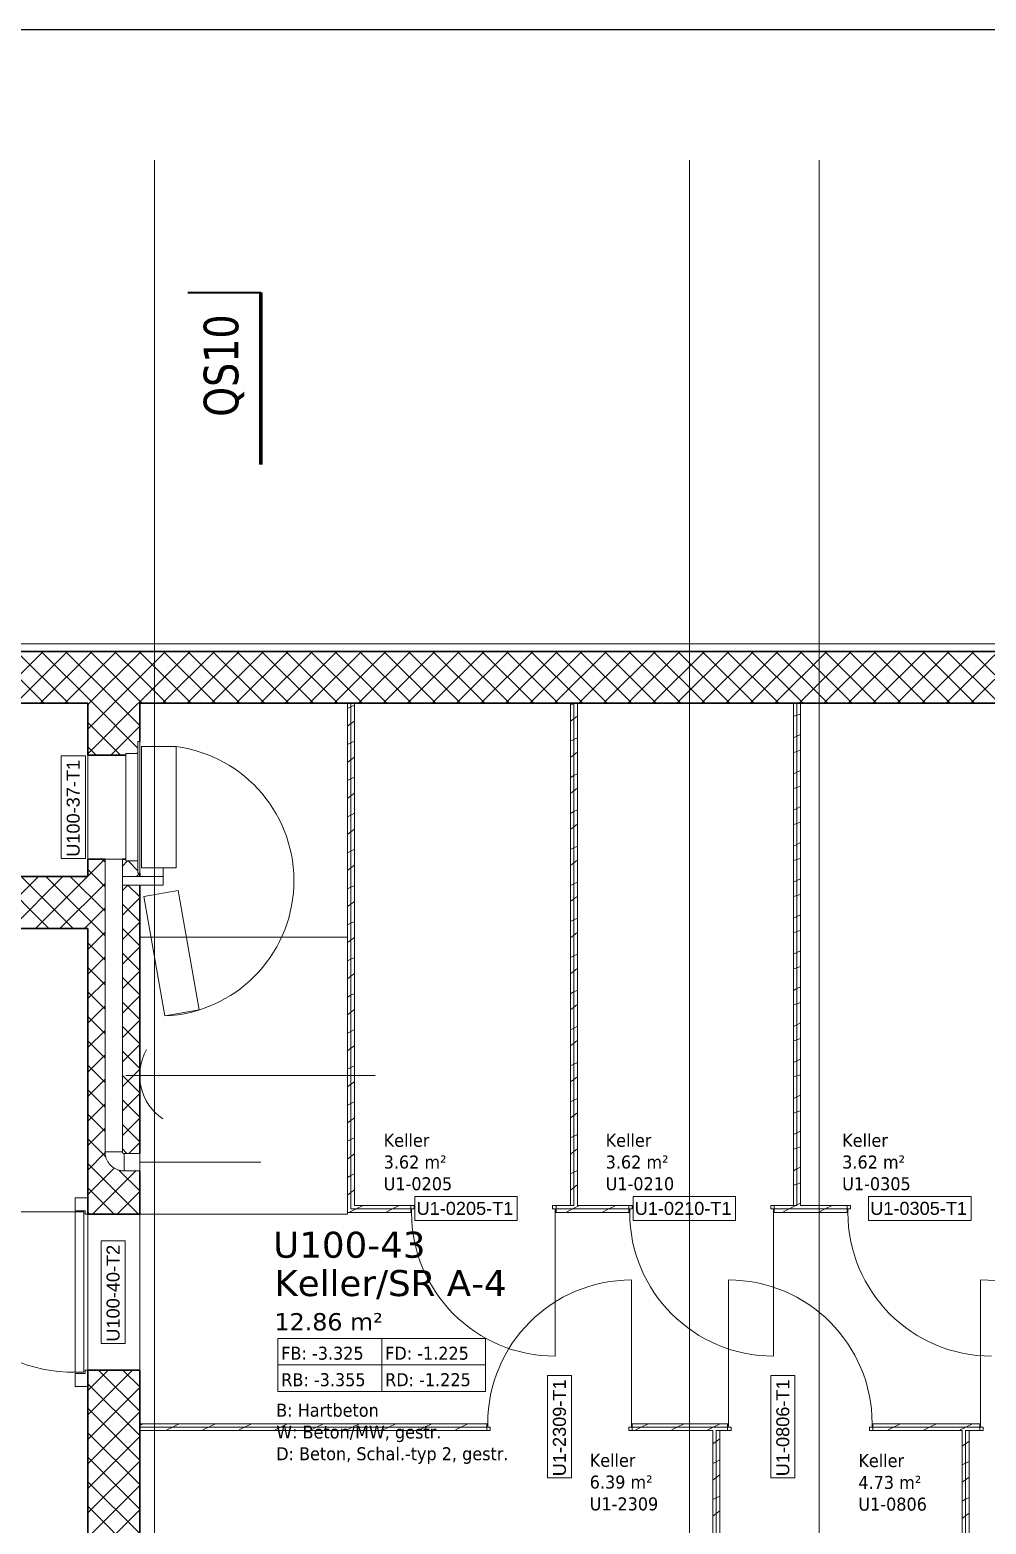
# Model space of a CAD drawing. Extents: x -1907 to 937, y -179 to 966.
# Drawn here: x -590.4 to -480, y 793 to 965.5 of the extents above; entities that cross this region are included whole.
import ezdxf
from ezdxf.lldxf.tags import DXFTag

# ---------------------------------------------------------------- set-up
doc = ezdxf.new("R2010")
doc.units = 0
doc.layers.get('0').update_dxf_attribs({"lineweight": 13})
for name, color, linetype, lineweight in [('A-AREA-____-IDEN', 7, 'Continuous', 5), ('A-DETL-____-THIN', 7, 'Continuous', 9), ('A-DETL-GENF-HDLN', 7, '_Verdeckte Linien_', 9), ('A-DOOR-____-HDLN', 7, '_Verdeckte Linien_', 9), ('A-DOOR-____-IDEN', 7, 'Continuous', 5), ('A-DOOR-____-OTLN', 7, 'Continuous', 9), ('A-DOOR-FRAM-MCUT', 7, 'Continuous', 9), ('A-DOOR-FRAM-OTLN', 7, 'Continuous', 9), ('A-DOOR-OPNG-OTLN', 7, 'Continuous', 9), ('A-WALL-____-MCUT', 7, 'Continuous', 35), ('A-WALL-____-PATT', 7, 'Continuous', 35), ('A-WALL-FNSH-MCUT', 7, 'Continuous', 35), ('I-WALL-____-OTLN', 7, 'Continuous', 9), ('M-HVAC-DUCT-OTLN', 7, 'Continuous', 9), ('Q-SPCQ-____-HDLN', 7, '_Verdeckte Linien_', 9), ('S-GRID-____-OTLN', 7, 'Continuous', 5)]:
    doc.layers.add(name, color=color, linetype=linetype, lineweight=lineweight)
doc.layers.add('A-DETL-____-OTLN', color=5, linetype='Continuous', lineweight=9, true_color=0x0000ff)
doc.layers.add('G-____-____-SYMB', color=7, linetype='Strichpunkt - Weit', lineweight=5, true_color=0x008080)
doc.styles.get("Standard").update_dxf_attribs({"font": 'arial.ttf'})
tags = doc.linetypes.add('_Rasterlinie_', pattern=[0.375, 0.2, -0.05, 0.075, -0.05]).pattern_tags.tags
tags[10:11] = [DXFTag(74, 4), DXFTag(75, 0), DXFTag(340, '0'), DXFTag(46, 1.0), DXFTag(50, 0.0), DXFTag(44, 0.0), DXFTag(45, 0.0)]
tags[8:9] = [DXFTag(74, 4), DXFTag(75, 0), DXFTag(340, '0'), DXFTag(46, 1.0), DXFTag(50, 0.0), DXFTag(44, 0.0), DXFTag(45, 0.0)]
tags[6:7] = [DXFTag(74, 4), DXFTag(75, 0), DXFTag(340, '0'), DXFTag(46, 1.0), DXFTag(50, 0.0), DXFTag(44, 0.0), DXFTag(45, 0.0)]
tags[4:5] = [DXFTag(74, 4), DXFTag(75, 0), DXFTag(340, '0'), DXFTag(46, 1.0), DXFTag(50, 0.0), DXFTag(44, 0.0), DXFTag(45, 0.0)]
tags = doc.linetypes.add('_Schnittlinie_', pattern=[0.3, 0.15, -0.05, 0.05, -0.05]).pattern_tags.tags
tags[10:11] = [DXFTag(74, 4), DXFTag(75, 0), DXFTag(340, '0'), DXFTag(46, 1.0), DXFTag(50, 0.0), DXFTag(44, 0.0), DXFTag(45, 0.0)]
tags[8:9] = [DXFTag(74, 4), DXFTag(75, 0), DXFTag(340, '0'), DXFTag(46, 1.0), DXFTag(50, 0.0), DXFTag(44, 0.0), DXFTag(45, 0.0)]
tags[6:7] = [DXFTag(74, 4), DXFTag(75, 0), DXFTag(340, '0'), DXFTag(46, 1.0), DXFTag(50, 0.0), DXFTag(44, 0.0), DXFTag(45, 0.0)]
tags[4:5] = [DXFTag(74, 4), DXFTag(75, 0), DXFTag(340, '0'), DXFTag(46, 1.0), DXFTag(50, 0.0), DXFTag(44, 0.0), DXFTag(45, 0.0)]
tags = doc.linetypes.add('_Strichliert - Fein_', pattern=[0.15, 0.1, -0.05]).pattern_tags.tags
tags[6:7] = [DXFTag(74, 4), DXFTag(75, 0), DXFTag(340, '0'), DXFTag(46, 1.0), DXFTag(50, 0.0), DXFTag(44, 0.0), DXFTag(45, 0.0)]
tags[4:5] = [DXFTag(74, 4), DXFTag(75, 0), DXFTag(340, '0'), DXFTag(46, 1.0), DXFTag(50, 0.0), DXFTag(44, 0.0), DXFTag(45, 0.0)]
tags = doc.linetypes.add('_Strichpunkt - Fein_', pattern=[0.2, 0.1, -0.05, 0, -0.05]).pattern_tags.tags
tags[10:11] = [DXFTag(74, 4), DXFTag(75, 0), DXFTag(340, '0'), DXFTag(46, 1.0), DXFTag(50, 0.0), DXFTag(44, 0.0), DXFTag(45, 0.0)]
tags[8:9] = [DXFTag(74, 4), DXFTag(75, 0), DXFTag(340, '0'), DXFTag(46, 1.0), DXFTag(50, 0.0), DXFTag(44, 0.0), DXFTag(45, 0.0)]
tags[6:7] = [DXFTag(74, 4), DXFTag(75, 0), DXFTag(340, '0'), DXFTag(46, 1.0), DXFTag(50, 0.0), DXFTag(44, 0.0), DXFTag(45, 0.0)]
tags[4:5] = [DXFTag(74, 4), DXFTag(75, 0), DXFTag(340, '0'), DXFTag(46, 1.0), DXFTag(50, 0.0), DXFTag(44, 0.0), DXFTag(45, 0.0)]
tags = doc.linetypes.add('_Verdeckte Linien_', pattern=[0.15, 0.1, -0.05]).pattern_tags.tags
tags[6:7] = [DXFTag(74, 4), DXFTag(75, 0), DXFTag(340, '0'), DXFTag(46, 1.0), DXFTag(50, 0.0), DXFTag(44, 0.0), DXFTag(45, 0.0)]
tags[4:5] = [DXFTag(74, 4), DXFTag(75, 0), DXFTag(340, '0'), DXFTag(46, 1.0), DXFTag(50, 0.0), DXFTag(44, 0.0), DXFTag(45, 0.0)]
tags = doc.linetypes.add('Strich Punkt fein', pattern=[0.2, 0.1, -0.05, 0, -0.05]).pattern_tags.tags
tags[10:11] = [DXFTag(74, 4), DXFTag(75, 0), DXFTag(340, '0'), DXFTag(46, 1.0), DXFTag(50, 0.0), DXFTag(44, 0.0), DXFTag(45, 0.0)]
tags[8:9] = [DXFTag(74, 4), DXFTag(75, 0), DXFTag(340, '0'), DXFTag(46, 1.0), DXFTag(50, 0.0), DXFTag(44, 0.0), DXFTag(45, 0.0)]
tags[6:7] = [DXFTag(74, 4), DXFTag(75, 0), DXFTag(340, '0'), DXFTag(46, 1.0), DXFTag(50, 0.0), DXFTag(44, 0.0), DXFTag(45, 0.0)]
tags[4:5] = [DXFTag(74, 4), DXFTag(75, 0), DXFTag(340, '0'), DXFTag(46, 1.0), DXFTag(50, 0.0), DXFTag(44, 0.0), DXFTag(45, 0.0)]
tags = doc.linetypes.add('Strichpunkt - Weit', pattern=[0.5, 0.2, -0.15, 0, -0.15]).pattern_tags.tags
tags[10:11] = [DXFTag(74, 4), DXFTag(75, 0), DXFTag(340, '0'), DXFTag(46, 1.0), DXFTag(50, 0.0), DXFTag(44, 0.0), DXFTag(45, 0.0)]
tags[8:9] = [DXFTag(74, 4), DXFTag(75, 0), DXFTag(340, '0'), DXFTag(46, 1.0), DXFTag(50, 0.0), DXFTag(44, 0.0), DXFTag(45, 0.0)]
tags[6:7] = [DXFTag(74, 4), DXFTag(75, 0), DXFTag(340, '0'), DXFTag(46, 1.0), DXFTag(50, 0.0), DXFTag(44, 0.0), DXFTag(45, 0.0)]
tags[4:5] = [DXFTag(74, 4), DXFTag(75, 0), DXFTag(340, '0'), DXFTag(46, 1.0), DXFTag(50, 0.0), DXFTag(44, 0.0), DXFTag(45, 0.0)]

# ---------------------------------------------------------------- blocks, each defined once
blk = doc.blocks.new('Referenz-A0UJ2810XE', base_point=(-1920.13, -159.41))
at = {"layer": 'A-AREA-____-IDEN', "color": 0, "linetype": 'Continuous', "ltscale": 0.13}
for p, q in [((-561.8, 814.4), (-537.8, 814.4)), ((-561.8, 808.28), (-561.8, 814.4)), ((-549.8, 814.4), (-549.8, 808.28)), ((-537.8, 814.4), (-537.8, 808.28)), ((-561.8, 811.34), (-537.8, 811.34)), ((-537.8, 808.28), (-561.8, 808.28))]:
    blk.add_line(p, q, dxfattribs=at)
at = {"layer": 'A-DETL-____-OTLN', "color": 0, "linetype": '_Strichliert - Fein_', "ltscale": 0.13}
blk.add_line((269.76, 894.63), (-1656.15, 894.63), dxfattribs=at)
at = {"layer": 'A-DETL-____-THIN', "color": 0, "linetype": 'Continuous', "ltscale": 0.13}
for p, q in [((-573.56, 882.75), (-577.56, 882.75)), ((-577.56, 882.75), (-577.56, 868.75)), ((-573.56, 868.75), (-573.56, 882.75)), ((-577.56, 868.75), (-573.56, 868.75))]:
    blk.add_line(p, q, dxfattribs=at)
at = {"layer": 'A-DETL-GENF-HDLN', "color": 0, "linetype": '_Verdeckte Linien_', "ltscale": 0.13}
for p, q in [((-573.33, 866.12), (-577.27, 865.43)), ((-577.27, 865.43), (-574.84, 851.64)), ((-570.9, 852.33), (-573.33, 866.12)), ((-577.76, 847.75), (-577.76, 860.75)), ((-577.76, 860.75), (-553.76, 860.75)), ((-553.76, 860.75), (-553.76, 828.75)), ((-574.84, 851.64), (-570.9, 852.33)), ((-579.36, 844.75), (-550.56, 844.75)), ((-577.76, 828.75), (-577.76, 839.75)), ((-577.76, 834.75), (-563.76, 834.75)), ((-553.76, 828.75), (-577.76, 828.75))]:
    blk.add_line(p, q, dxfattribs=at)
blk.add_ellipse((-571.76, 844.75), major_axis=(-5.2, 3), ratio=1, start_param=0, end_param=1.50871, dxfattribs=at)
at = {"layer": 'A-DOOR-____-HDLN', "color": 0, "linetype": '_Verdeckte Linien_', "ltscale": 0.13}
blk.add_ellipse((-575.57, 867.25), major_axis=(0.72, -15.61), ratio=1, start_param=0, end_param=2.96706, dxfattribs=at)
at = {"layer": 'A-DOOR-____-IDEN', "color": 0, "linetype": 'Continuous', "ltscale": 0.13}
for p, q in [((-586.81, 869.83), (-586.81, 881.67)), ((-586.81, 881.67), (-584.03, 881.67)), ((-584.03, 881.67), (-584.03, 869.83)), ((-584.03, 869.83), (-586.81, 869.83)), ((-545.98, 830.79), (-534.14, 830.79)), ((-545.98, 828.01), (-545.98, 830.79)), ((-534.14, 830.79), (-534.14, 828.01)), ((-520.78, 830.79), (-508.94, 830.79)), ((-520.78, 828.01), (-520.78, 830.79)), ((-508.94, 830.79), (-508.94, 828.01)), ((-493.58, 830.79), (-481.74, 830.79)), ((-493.58, 828.01), (-493.58, 830.79)), ((-481.74, 830.79), (-481.74, 828.01)), ((-534.14, 828.01), (-545.98, 828.01)), ((-508.94, 828.01), (-520.78, 828.01)), ((-481.74, 828.01), (-493.58, 828.01)), ((-582.2, 813.83), (-582.2, 825.67)), ((-582.2, 825.67), (-579.42, 825.67)), ((-579.42, 825.67), (-579.42, 813.83)), ((-579.42, 813.83), (-582.2, 813.83)), ((-530.65, 798.28), (-530.65, 810.12)), ((-530.65, 810.12), (-527.87, 810.12)), ((-527.87, 810.12), (-527.87, 798.28)), ((-504.85, 798.28), (-504.85, 810.12)), ((-504.85, 810.12), (-502.07, 810.12)), ((-502.07, 810.12), (-502.07, 798.28)), ((-527.87, 798.28), (-530.65, 798.28)), ((-502.07, 798.28), (-504.85, 798.28))]:
    blk.add_line(p, q, dxfattribs=at)
at = {"layer": 'A-DOOR-____-OTLN', "color": 0, "linetype": 'Continuous', "ltscale": 0.13}
for p, q in [((-576.06, 868.75), (-576.06, 867.75)), ((-575.06, 867.75), (-575.06, 868.75)), ((-575.06, 867.75), (-579.76, 867.75)), ((-579.76, 866.75), (-575.06, 866.75)), ((-575.06, 866.75), (-575.06, 867.75)), ((-585.2, 829.01), (-584.2, 829.01)), ((-585.2, 810.49), (-585.2, 829.01)), ((-584.2, 829.01), (-584.2, 810.49)), ((-584.2, 810.49), (-585.2, 810.49))]:
    blk.add_line(p, q, dxfattribs=at)
at = {"layer": 'A-DOOR-____-OTLN', "color": 0, "linetype": 'Strich Punkt fein', "ltscale": 0.13}
for p, q in [((-583.76, 828.75), (-583.76, 810.75)), ((-577.76, 810.75), (-577.76, 828.75))]:
    blk.add_line(p, q, dxfattribs=at)
at = {"layer": 'A-DOOR-FRAM-MCUT', "color": 0, "linetype": 'Continuous', "ltscale": 0.13}
for p, q in [((-585.2, 830.65), (-583.76, 830.65)), ((-585.2, 829.15), (-585.2, 830.65)), ((-583.76, 830.65), (-583.76, 828.75)), ((-584.06, 829.15), (-585.2, 829.15)), ((-584.06, 828.75), (-584.06, 829.15)), ((-583.76, 828.75), (-584.06, 828.75)), ((-546.46, 829.75), (-546.06, 829.75)), ((-546.46, 828.95), (-546.46, 829.75)), ((-546.36, 828.95), (-546.46, 828.95)), ((-546.36, 829.35), (-546.36, 828.95)), ((-546.06, 829.35), (-546.36, 829.35)), ((-546.06, 829.75), (-546.06, 829.35)), ((-530.06, 829.75), (-529.66, 829.75)), ((-530.06, 829.35), (-530.06, 829.75)), ((-529.76, 829.35), (-530.06, 829.35)), ((-529.76, 828.95), (-529.76, 829.35)), ((-529.66, 828.95), (-529.76, 828.95)), ((-529.66, 829.75), (-529.66, 828.95)), ((-521.26, 829.75), (-520.86, 829.75)), ((-521.26, 828.95), (-521.26, 829.75)), ((-521.16, 828.95), (-521.26, 828.95)), ((-521.16, 829.35), (-521.16, 828.95)), ((-520.86, 829.35), (-521.16, 829.35)), ((-520.86, 829.75), (-520.86, 829.35)), ((-504.86, 829.75), (-504.46, 829.75)), ((-504.86, 829.35), (-504.86, 829.75)), ((-504.56, 829.35), (-504.86, 829.35)), ((-504.56, 828.95), (-504.56, 829.35)), ((-504.46, 828.95), (-504.56, 828.95)), ((-504.46, 829.75), (-504.46, 828.95)), ((-496.06, 829.75), (-495.66, 829.75)), ((-496.06, 828.95), (-496.06, 829.75)), ((-495.96, 828.95), (-496.06, 828.95)), ((-495.96, 829.35), (-495.96, 828.95)), ((-495.66, 829.35), (-495.96, 829.35)), ((-495.66, 829.75), (-495.66, 829.35)), ((-585.2, 810.35), (-584.06, 810.35)), ((-585.2, 808.85), (-585.2, 810.35)), ((-584.06, 810.75), (-583.76, 810.75)), ((-584.06, 810.35), (-584.06, 810.75)), ((-583.76, 810.75), (-583.76, 808.85)), ((-583.76, 808.85), (-585.2, 808.85)), ((-537.56, 804.55), (-537.66, 804.55)), ((-537.66, 804.55), (-537.66, 803.75)), ((-537.56, 804.15), (-537.56, 804.55)), ((-520.86, 804.55), (-520.96, 804.55)), ((-520.96, 804.55), (-520.96, 804.15)), ((-520.86, 803.75), (-520.86, 804.55)), ((-509.86, 803.75), (-509.86, 804.55)), ((-509.86, 804.55), (-509.76, 804.55)), ((-509.76, 804.55), (-509.76, 804.15)), ((-493.16, 804.15), (-493.16, 804.55)), ((-493.16, 804.55), (-493.06, 804.55)), ((-493.06, 804.55), (-493.06, 803.75)), ((-480.73, 803.75), (-480.73, 804.55)), ((-480.73, 804.55), (-480.63, 804.55)), ((-480.63, 804.55), (-480.63, 804.15)), ((-537.66, 803.75), (-537.26, 803.75)), ((-537.26, 804.15), (-537.56, 804.15)), ((-537.26, 803.75), (-537.26, 804.15)), ((-520.96, 804.15), (-521.26, 804.15)), ((-521.26, 804.15), (-521.26, 803.75)), ((-521.26, 803.75), (-520.86, 803.75)), ((-509.46, 803.75), (-509.86, 803.75)), ((-509.76, 804.15), (-509.46, 804.15)), ((-509.46, 804.15), (-509.46, 803.75)), ((-493.46, 804.15), (-493.16, 804.15)), ((-493.46, 803.75), (-493.46, 804.15)), ((-493.06, 803.75), (-493.46, 803.75)), ((-480.33, 803.75), (-480.73, 803.75)), ((-480.63, 804.15), (-480.33, 804.15)), ((-480.33, 804.15), (-480.33, 803.75))]:
    blk.add_line(p, q, dxfattribs=at)
at = {"layer": 'A-DOOR-FRAM-OTLN', "color": 0, "linetype": 'Continuous', "ltscale": 0.13}
for p, q in [((-579.36, 881.95), (-577.96, 881.95)), ((-579.36, 881.95), (-579.36, 869.55)), ((-577.96, 883.35), (-577.76, 883.35)), ((-577.96, 883.35), (-577.96, 868.15)), ((-577.76, 868.15), (-577.76, 883.35)), ((-577.96, 869.55), (-579.36, 869.55)), ((-577.76, 868.15), (-577.96, 868.15))]:
    blk.add_line(p, q, dxfattribs=at)
at = {"layer": 'A-DOOR-OPNG-OTLN', "color": 0, "linetype": 'Continuous', "ltscale": 0.13}
for p, q in [((-603.72, 829.01), (-585.2, 829.01)), ((-529.76, 828.95), (-529.76, 812.35)), ((-504.56, 828.95), (-504.56, 812.35)), ((-520.96, 804.55), (-520.96, 821.15)), ((-509.76, 804.55), (-509.76, 821.15)), ((-480.63, 804.55), (-480.63, 821.15))]:
    blk.add_line(p, q, dxfattribs=at)
for centre, major_axis in [((-585.2, 829.01), (-18.52, 0)), ((-529.76, 828.95), (-16.6, 0)), ((-504.56, 828.95), (-16.6, 0)), ((-479.36, 828.95), (-16.6, 0)), ((-520.96, 804.55), (0, 16.6)), ((-509.76, 804.55), (16.6, 0)), ((-480.63, 804.55), (16.6, 0))]:
    blk.add_ellipse(centre, major_axis=major_axis, ratio=1, start_param=0, end_param=1.570796, dxfattribs=at)
at = {"layer": 'A-WALL-____-MCUT', "color": 0, "linetype": 'Continuous', "ltscale": 0.35}
for p, q in [((256.94, 893.75), (-1656.95, 893.75)), ((-1654.3, 887.75), (-583.76, 887.75)), ((-583.76, 887.75), (-583.76, 881.75)), ((-577.76, 887.75), (-450.72, 887.75)), ((-577.76, 883.35), (-577.76, 887.75)), ((-583.76, 881.75), (-579.36, 881.75)), ((-583.76, 869.75), (-583.76, 867.75)), ((-581.76, 869.75), (-583.76, 869.75)), ((-579.36, 869.75), (-579.76, 869.75)), ((-577.76, 867.75), (-577.76, 868.15)), ((-583.76, 867.75), (-646.86, 867.75)), ((-577.76, 835.75), (-577.76, 866.75)), ((-583.76, 861.75), (-646.86, 861.75)), ((-583.76, 861.75), (-583.76, 828.75)), ((-577.76, 828.75), (-577.76, 833.75)), ((-583.76, 828.75), (-577.76, 828.75)), ((-583.76, 810.75), (-583.76, 699.15)), ((-577.76, 810.75), (-583.76, 810.75)), ((-577.76, 765.15), (-577.76, 810.75))]:
    blk.add_line(p, q, dxfattribs=at)
at = {"layer": 'A-WALL-____-MCUT', "color": 0, "linetype": 'Continuous', "lineweight": 9, "ltscale": 0.13}
for p, q in [((-553.36, 829.35), (-553.36, 887.75)), ((-527.6, 829.75), (-527.6, 887.75)), ((-501.84, 829.75), (-501.84, 887.75)), ((-553.36, 829.35), (-546.46, 829.35)), ((-529.66, 829.35), (-521.26, 829.35)), ((-528, 829.75), (-527.6, 829.75)), ((-504.46, 829.35), (-496.06, 829.35)), ((-502.24, 829.75), (-501.84, 829.75)), ((-577.76, 804.15), (-537.66, 804.15)), ((-520.86, 804.15), (-509.86, 804.15)), ((-511.16, 765.15), (-511.16, 803.75)), ((-510.76, 803.75), (-511.16, 803.75)), ((-493.06, 804.15), (-480.73, 804.15)), ((-482.36, 736.15), (-482.36, 803.75)), ((-481.96, 803.75), (-482.36, 803.75))]:
    blk.add_line(p, q, dxfattribs=at)
at = {"layer": 'A-WALL-____-PATT', "color": 0, "linetype": 'Continuous', "lineweight": 9, "ltscale": 0.13}
for p, q in [((-594.91, 887.75), (-588.91, 893.75)), ((-588.8, 887.75), (-594.8, 893.75)), ((-592.08, 887.75), (-586.08, 893.75)), ((-585.98, 887.75), (-591.98, 893.75)), ((-589.25, 887.75), (-583.25, 893.75)), ((-583.15, 887.75), (-589.15, 893.75)), ((-586.42, 887.75), (-580.42, 893.75)), ((-580.32, 887.75), (-586.32, 893.75)), ((-583.59, 887.75), (-577.86, 893.48)), ((-577.86, 888.12), (-583.49, 893.75)), ((-577.86, 890.95), (-580.66, 893.75)), ((-577.86, 893.48), (-577.59, 893.75)), ((-577.86, 890.65), (-574.76, 893.75)), ((-577.86, 887.82), (-571.94, 893.75)), ((-571.83, 887.75), (-577.83, 893.75)), ((-575.11, 887.75), (-569.11, 893.75)), ((-569.01, 887.75), (-575.01, 893.75)), ((-572.28, 887.75), (-566.28, 893.75)), ((-566.18, 887.75), (-572.18, 893.75)), ((-569.45, 887.75), (-563.45, 893.75)), ((-563.35, 887.75), (-569.35, 893.75)), ((-566.62, 887.75), (-560.62, 893.75)), ((-560.52, 887.75), (-566.52, 893.75)), ((-563.79, 887.75), (-557.79, 893.75)), ((-557.69, 887.75), (-563.69, 893.75)), ((-560.97, 887.75), (-554.97, 893.75)), ((-554.86, 887.75), (-560.86, 893.75)), ((-558.14, 887.75), (-552.14, 893.75)), ((-552.03, 887.75), (-558.03, 893.75)), ((-555.31, 887.75), (-549.31, 893.75)), ((-549.21, 887.75), (-555.21, 893.75)), ((-552.48, 887.75), (-546.48, 893.75)), ((-546.38, 887.75), (-552.38, 893.75)), ((-549.65, 887.75), (-543.65, 893.75)), ((-543.55, 887.75), (-549.55, 893.75)), ((-546.82, 887.75), (-540.82, 893.75)), ((-540.72, 887.75), (-546.72, 893.75)), ((-543.99, 887.75), (-537.99, 893.75)), ((-537.89, 887.75), (-543.89, 893.75)), ((-541.17, 887.75), (-535.17, 893.75)), ((-535.06, 887.75), (-541.06, 893.75)), ((-538.34, 887.75), (-532.34, 893.75)), ((-532.24, 887.75), (-538.24, 893.75)), ((-535.51, 887.75), (-529.51, 893.75)), ((-529.41, 887.75), (-535.41, 893.75)), ((-532.68, 887.75), (-526.68, 893.75)), ((-526.58, 887.75), (-532.58, 893.75)), ((-529.85, 887.75), (-523.85, 893.75)), ((-523.75, 887.75), (-529.75, 893.75)), ((-527.02, 887.75), (-521.02, 893.75)), ((-520.92, 887.75), (-526.92, 893.75)), ((-524.2, 887.75), (-518.2, 893.75)), ((-518.09, 887.75), (-524.09, 893.75)), ((-521.37, 887.75), (-515.37, 893.75)), ((-515.27, 887.75), (-521.27, 893.75)), ((-518.54, 887.75), (-512.54, 893.75)), ((-512.44, 887.75), (-518.44, 893.75)), ((-515.71, 887.75), (-509.71, 893.75)), ((-509.61, 887.75), (-515.61, 893.75)), ((-512.88, 887.75), (-506.88, 893.75)), ((-506.78, 887.75), (-512.78, 893.75)), ((-510.05, 887.75), (-504.05, 893.75)), ((-503.95, 887.75), (-509.95, 893.75)), ((-507.23, 887.75), (-501.23, 893.75)), ((-501.12, 887.75), (-507.12, 893.75)), ((-504.4, 887.75), (-498.4, 893.75)), ((-498.29, 887.75), (-504.29, 893.75)), ((-501.57, 887.75), (-495.57, 893.75)), ((-495.47, 887.75), (-501.47, 893.75)), ((-498.74, 887.75), (-492.74, 893.75)), ((-492.64, 887.75), (-498.64, 893.75)), ((-495.91, 887.75), (-489.91, 893.75)), ((-489.81, 887.75), (-495.81, 893.75)), ((-493.08, 887.75), (-487.08, 893.75)), ((-486.98, 887.75), (-492.98, 893.75)), ((-490.25, 887.75), (-484.25, 893.75)), ((-484.15, 887.75), (-490.15, 893.75)), ((-487.43, 887.75), (-481.43, 893.75)), ((-481.32, 887.75), (-487.32, 893.75)), ((-484.6, 887.75), (-478.6, 893.75)), ((-478.5, 887.75), (-484.5, 893.75)), ((-481.77, 887.75), (-475.77, 893.75)), ((-475.67, 887.75), (-481.67, 893.75)), ((-580.76, 887.75), (-577.86, 890.65)), ((-574.66, 887.75), (-577.86, 890.95)), ((-583.76, 887.58), (-583.59, 887.75)), ((-583.76, 884.75), (-580.76, 887.75)), ((-583.76, 881.92), (-577.94, 887.75)), ((-577.96, 882.56), (-583.15, 887.75)), ((-577.76, 885.19), (-580.32, 887.75)), ((-577.94, 887.75), (-577.86, 887.82)), ((-577.49, 887.75), (-577.86, 888.12)), ((-553.36, 887.35), (-553.76, 887.15)), ((-552.96, 887.55), (-553.36, 887.35)), ((-527.6, 887.73), (-528, 887.53)), ((-527.56, 887.75), (-527.6, 887.73)), ((-579.98, 881.75), (-583.76, 885.54)), ((-553.36, 885.4), (-553.76, 885.1)), ((-552.96, 885.7), (-553.36, 885.4)), ((-527.6, 885.97), (-528, 885.67)), ((-527.25, 886.23), (-527.6, 885.97)), ((-501.84, 886.37), (-502.2, 886.25)), ((-501.44, 886.5), (-501.84, 886.37)), ((-581.11, 881.75), (-577.76, 885.1)), ((-527.2, 883.77), (-527.6, 883.57)), ((-501.84, 883.95), (-502.24, 883.75)), ((-501.44, 884.15), (-501.84, 883.95)), ((-582.8, 881.75), (-583.76, 882.71)), ((-578.08, 881.95), (-577.96, 882.07)), ((-553.36, 883.18), (-553.76, 882.98)), ((-552.96, 883.38), (-553.36, 883.18)), ((-527.6, 883.57), (-528, 883.37)), ((-527.25, 882.07), (-527.6, 881.81)), ((-501.84, 882.2), (-502.2, 882.08)), ((-501.44, 882.33), (-501.84, 882.2)), ((-553.36, 881.23), (-553.76, 880.93)), ((-552.96, 881.53), (-553.36, 881.23)), ((-527.6, 881.81), (-528, 881.51)), ((-553.36, 879.02), (-553.76, 878.82)), ((-552.96, 879.22), (-553.36, 879.02)), ((-527.6, 879.4), (-528, 879.2)), ((-527.2, 879.6), (-527.6, 879.4)), ((-501.84, 879.79), (-502.24, 879.59)), ((-501.44, 879.99), (-501.84, 879.79)), ((-553.36, 877.07), (-553.76, 876.77)), ((-552.96, 877.37), (-553.36, 877.07)), ((-527.6, 877.64), (-528, 877.34)), ((-527.25, 877.91), (-527.6, 877.64)), ((-501.84, 878.04), (-502.2, 877.92)), ((-501.44, 878.17), (-501.84, 878.04)), ((-552.96, 875.05), (-553.36, 874.85)), ((-527.6, 875.24), (-528, 875.04)), ((-527.2, 875.44), (-527.6, 875.24)), ((-501.84, 875.62), (-502.24, 875.42)), ((-501.44, 875.82), (-501.84, 875.62)), ((-553.36, 874.85), (-553.76, 874.65)), ((-527.6, 873.48), (-528, 873.18)), ((-527.25, 873.74), (-527.6, 873.48)), ((-501.84, 873.87), (-502.2, 873.75)), ((-501.44, 874.01), (-501.84, 873.87)), ((-553.36, 872.9), (-553.76, 872.6)), ((-552.96, 873.2), (-553.36, 872.9)), ((-501.44, 871.66), (-501.84, 871.46)), ((-553.36, 870.69), (-553.76, 870.49)), ((-552.96, 870.89), (-553.36, 870.69)), ((-527.6, 871.07), (-528, 870.87)), ((-527.2, 871.27), (-527.6, 871.07)), ((-501.84, 871.46), (-502.24, 871.26)), ((-501.44, 869.84), (-501.84, 869.71)), ((-583.76, 867.78), (-581.79, 869.75)), ((-582.95, 867.75), (-583.76, 868.57)), ((-581.76, 869.39), (-582.12, 869.75)), ((-579.76, 868.95), (-579.17, 869.55)), ((-577.96, 868.42), (-579.09, 869.55)), ((-578.13, 867.75), (-577.76, 868.13)), ((-553.36, 868.74), (-553.76, 868.44)), ((-552.96, 869.04), (-553.36, 868.74)), ((-527.6, 869.31), (-528, 869.01)), ((-527.25, 869.58), (-527.6, 869.31)), ((-501.84, 869.71), (-502.2, 869.59)), ((-595.45, 861.75), (-589.45, 867.75)), ((-588.26, 861.75), (-594.26, 867.75)), ((-592.62, 861.75), (-586.62, 867.75)), ((-585.43, 861.75), (-591.43, 867.75)), ((-589.79, 861.75), (-583.79, 867.75)), ((-582.6, 861.75), (-588.6, 867.75)), ((-586.97, 861.75), (-581.76, 866.95)), ((-581.76, 863.74), (-585.77, 867.75)), ((-581.76, 866.57), (-582.95, 867.75)), ((-579.76, 866.13), (-579.13, 866.75)), ((-577.76, 865.39), (-579.12, 866.75)), ((-553.36, 866.52), (-553.76, 866.32)), ((-552.96, 866.72), (-553.36, 866.52)), ((-527.6, 866.91), (-528, 866.71)), ((-527.2, 867.11), (-527.6, 866.91)), ((-501.84, 867.29), (-502.24, 867.09)), ((-501.44, 867.49), (-501.84, 867.29)), ((-579.76, 863.3), (-577.76, 865.3)), ((-552.96, 864.87), (-553.36, 864.57)), ((-527.6, 865.15), (-528, 864.85)), ((-527.25, 865.41), (-527.6, 865.15)), ((-501.84, 865.54), (-502.2, 865.42)), ((-501.44, 865.68), (-501.84, 865.54)), ((-584.14, 861.75), (-581.76, 864.13)), ((-577.76, 862.57), (-579.76, 864.57)), ((-553.36, 864.57), (-553.76, 864.27)), ((-527.2, 862.94), (-527.6, 862.74)), ((-501.84, 863.13), (-502.24, 862.93)), ((-501.44, 863.33), (-501.84, 863.13)), ((-583.76, 859.3), (-581.76, 861.3)), ((-581.76, 860.91), (-582.6, 861.75)), ((-579.76, 860.47), (-578.48, 861.75)), ((-577.76, 859.74), (-579.76, 861.74)), ((-578.48, 861.75), (-577.76, 862.47)), ((-553.36, 862.36), (-553.76, 862.16)), ((-552.96, 862.56), (-553.36, 862.36)), ((-527.6, 862.74), (-528, 862.54)), ((-527.25, 861.25), (-527.6, 860.98)), ((-501.84, 861.38), (-502.2, 861.26)), ((-501.44, 861.51), (-501.84, 861.38)), ((-581.76, 858.08), (-583.76, 860.08)), ((-579.76, 857.64), (-577.76, 859.64)), ((-553.36, 860.41), (-553.76, 860.11)), ((-552.96, 860.71), (-553.36, 860.41)), ((-527.6, 860.98), (-528, 860.68)), ((-583.76, 856.47), (-581.76, 858.47)), ((-577.76, 856.91), (-579.76, 858.91)), ((-553.36, 858.19), (-553.76, 857.99)), ((-552.96, 858.39), (-553.36, 858.19)), ((-527.6, 858.58), (-528, 858.38)), ((-527.2, 858.78), (-527.6, 858.58)), ((-501.84, 858.96), (-502.24, 858.76)), ((-501.44, 859.16), (-501.84, 858.96)), ((-581.76, 855.25), (-583.76, 857.25)), ((-579.76, 854.81), (-577.76, 856.81)), ((-577.76, 854.08), (-579.76, 856.08)), ((-553.36, 856.24), (-553.76, 855.94)), ((-552.96, 856.54), (-553.36, 856.24)), ((-527.6, 856.82), (-528, 856.52)), ((-527.25, 857.08), (-527.6, 856.82)), ((-501.84, 857.21), (-502.2, 857.09)), ((-501.44, 857.35), (-501.84, 857.21)), ((-583.76, 853.64), (-581.76, 855.64)), ((-581.76, 852.42), (-583.76, 854.42)), ((-527.6, 854.41), (-528, 854.21)), ((-527.2, 854.61), (-527.6, 854.41)), ((-501.84, 854.8), (-502.24, 854.6)), ((-501.44, 855), (-501.84, 854.8)), ((-583.76, 850.81), (-581.76, 852.81)), ((-579.76, 851.98), (-577.76, 853.98)), ((-577.76, 851.25), (-579.76, 853.25)), ((-553.36, 854.03), (-553.76, 853.83)), ((-552.96, 854.23), (-553.36, 854.03)), ((-527.6, 852.65), (-528, 852.35)), ((-527.25, 852.92), (-527.6, 852.65)), ((-501.84, 853.05), (-502.2, 852.93)), ((-501.44, 853.18), (-501.84, 853.05)), ((-581.76, 849.59), (-583.76, 851.59)), ((-579.76, 849.16), (-577.76, 851.16)), ((-553.36, 852.08), (-553.76, 851.78)), ((-552.96, 852.38), (-553.36, 852.08)), ((-501.44, 850.83), (-501.84, 850.63)), ((-583.76, 847.98), (-581.76, 849.98)), ((-577.76, 848.42), (-579.76, 850.42)), ((-553.36, 849.86), (-553.76, 849.66)), ((-552.96, 850.06), (-553.36, 849.86)), ((-527.6, 850.25), (-528, 850.05)), ((-527.2, 850.45), (-527.6, 850.25)), ((-501.84, 850.63), (-502.24, 850.43)), ((-581.76, 846.77), (-583.76, 848.77)), ((-579.76, 846.33), (-577.76, 848.33)), ((-577.76, 845.59), (-579.76, 847.59)), ((-553.36, 847.91), (-553.76, 847.61)), ((-552.96, 848.21), (-553.36, 847.91)), ((-527.6, 848.49), (-528, 848.19)), ((-527.25, 848.75), (-527.6, 848.49)), ((-501.84, 848.88), (-502.2, 848.76)), ((-501.44, 849.02), (-501.84, 848.88)), ((-583.76, 845.16), (-581.76, 847.16)), ((-581.76, 843.94), (-583.76, 845.94)), ((-553.36, 845.7), (-553.76, 845.5)), ((-552.96, 845.9), (-553.36, 845.7)), ((-527.6, 846.08), (-528, 845.88)), ((-527.2, 846.28), (-527.6, 846.08)), ((-501.84, 846.47), (-502.24, 846.27)), ((-501.44, 846.67), (-501.84, 846.47)), ((-583.76, 842.33), (-581.76, 844.33)), ((-579.76, 843.5), (-577.76, 845.5)), ((-577.76, 842.77), (-579.76, 844.77)), ((-552.96, 844.05), (-553.36, 843.75)), ((-527.6, 844.32), (-528, 844.02)), ((-527.25, 844.59), (-527.6, 844.32)), ((-501.84, 844.72), (-502.2, 844.6)), ((-501.44, 844.85), (-501.84, 844.72)), ((-581.76, 841.11), (-583.76, 843.11)), ((-579.76, 840.67), (-577.76, 842.67)), ((-553.36, 843.75), (-553.76, 843.45)), ((-501.84, 842.3), (-502.24, 842.1)), ((-501.44, 842.5), (-501.84, 842.3)), ((-583.76, 839.5), (-581.76, 841.5)), ((-577.76, 839.94), (-579.76, 841.94)), ((-553.36, 841.53), (-553.76, 841.33)), ((-552.96, 841.73), (-553.36, 841.53)), ((-527.6, 841.92), (-528, 841.72)), ((-527.2, 842.12), (-527.6, 841.92)), ((-501.84, 840.55), (-502.2, 840.43)), ((-501.44, 840.69), (-501.84, 840.55)), ((-581.76, 838.28), (-583.76, 840.28)), ((-579.76, 837.84), (-577.76, 839.84)), ((-577.76, 837.11), (-579.76, 839.11)), ((-553.36, 839.58), (-553.76, 839.28)), ((-552.96, 839.88), (-553.36, 839.58)), ((-527.6, 840.16), (-528, 839.86)), ((-527.25, 840.42), (-527.6, 840.16)), ((-583.76, 836.67), (-581.76, 838.67)), ((-581.67, 835.36), (-583.76, 837.45)), ((-579.02, 835.75), (-577.76, 837.01)), ((-553.36, 837.37), (-553.76, 837.17)), ((-552.96, 837.57), (-553.36, 837.37)), ((-527.6, 837.75), (-528, 837.55)), ((-527.2, 837.95), (-527.6, 837.75)), ((-501.84, 838.14), (-502.24, 837.94)), ((-501.44, 838.34), (-501.84, 838.14)), ((-583.76, 833.84), (-581.75, 835.86)), ((-579.23, 835.75), (-579.76, 836.28)), ((-553.36, 835.42), (-553.76, 835.12)), ((-552.96, 835.72), (-553.36, 835.42)), ((-527.6, 835.99), (-528, 835.69)), ((-527.25, 836.26), (-527.6, 835.99)), ((-501.84, 836.39), (-502.2, 836.27)), ((-501.44, 836.52), (-501.84, 836.39)), ((-577.89, 828.75), (-583.76, 834.62)), ((-583.76, 831.01), (-580.68, 834.09)), ((-583.2, 828.75), (-578.2, 833.75)), ((-577.76, 831.45), (-580.16, 833.85)), ((-527.6, 833.59), (-528, 833.39)), ((-527.2, 833.79), (-527.6, 833.59)), ((-501.84, 833.97), (-502.24, 833.77)), ((-501.44, 834.17), (-501.84, 833.97)), ((-553.36, 833.2), (-553.76, 833)), ((-552.96, 833.4), (-553.36, 833.2)), ((-527.6, 831.83), (-528, 831.53)), ((-527.25, 832.09), (-527.6, 831.83)), ((-501.84, 832.22), (-502.2, 832.1)), ((-501.44, 832.36), (-501.84, 832.22)), ((-580.72, 828.75), (-583.76, 831.8)), ((-580.37, 828.75), (-577.76, 831.36)), ((-553.36, 831.25), (-553.76, 830.95)), ((-552.96, 831.55), (-553.36, 831.25)), ((-583.54, 828.75), (-583.76, 828.97)), ((-553.36, 829.04), (-553.54, 828.95)), ((-552.74, 829.35), (-553.36, 829.04)), ((-551.94, 829.75), (-552.74, 829.35)), ((-548.57, 829.35), (-549.37, 828.95)), ((-547.77, 829.75), (-548.57, 829.35)), ((-527.75, 829.35), (-528.55, 828.95)), ((-526.95, 829.75), (-527.75, 829.35)), ((-523.58, 829.35), (-524.38, 828.95)), ((-522.78, 829.75), (-523.58, 829.35)), ((-502.76, 829.35), (-503.56, 828.95)), ((-501.96, 829.75), (-502.76, 829.35)), ((-501.84, 829.81), (-501.96, 829.75)), ((-501.44, 830.01), (-501.84, 829.81)), ((-498.59, 829.35), (-499.39, 828.95)), ((-497.79, 829.75), (-498.59, 829.35)), ((-583.76, 808.39), (-581.4, 810.75)), ((-583.76, 805.56), (-578.57, 810.75)), ((-577.76, 806), (-582.51, 810.75)), ((-577.76, 808.82), (-579.69, 810.75)), ((-577.76, 803.17), (-583.76, 809.17)), ((-583.76, 802.73), (-577.76, 808.73)), ((-577.76, 800.34), (-583.76, 806.34)), ((-583.76, 799.9), (-577.76, 805.9)), ((-577.35, 804.55), (-577.76, 804.34)), ((-573.18, 804.55), (-573.98, 804.15)), ((-569.02, 804.55), (-569.82, 804.15)), ((-564.85, 804.55), (-565.65, 804.15)), ((-560.69, 804.55), (-561.49, 804.15)), ((-556.52, 804.55), (-557.32, 804.15)), ((-552.36, 804.55), (-553.16, 804.15)), ((-548.19, 804.55), (-548.99, 804.15)), ((-544.03, 804.55), (-544.83, 804.15)), ((-539.86, 804.55), (-540.66, 804.15)), ((-519.04, 804.55), (-519.84, 804.15)), ((-514.87, 804.55), (-515.67, 804.15)), ((-510.71, 804.55), (-511.51, 804.15)), ((-489.88, 804.55), (-490.68, 804.15)), ((-485.72, 804.55), (-486.52, 804.15)), ((-481.55, 804.55), (-482.35, 804.15)), ((-577.76, 797.51), (-583.76, 803.51)), ((-583.76, 797.07), (-577.76, 803.07)), ((-574.67, 803.78), (-574.77, 803.75)), ((-573.98, 804.15), (-574.61, 803.84)), ((-570.51, 803.78), (-570.61, 803.75)), ((-569.82, 804.15), (-570.45, 803.84)), ((-566.34, 803.78), (-566.44, 803.75)), ((-565.65, 804.15), (-566.28, 803.84)), ((-562.18, 803.78), (-562.28, 803.75)), ((-561.49, 804.15), (-562.12, 803.84)), ((-558.01, 803.78), (-558.11, 803.75)), ((-557.32, 804.15), (-557.95, 803.84)), ((-553.85, 803.78), (-553.95, 803.75)), ((-553.16, 804.15), (-553.79, 803.84)), ((-549.68, 803.78), (-549.78, 803.75)), ((-548.99, 804.15), (-549.62, 803.84)), ((-545.52, 803.78), (-545.62, 803.75)), ((-544.83, 804.15), (-545.46, 803.84)), ((-541.35, 803.78), (-541.45, 803.75)), ((-540.66, 804.15), (-541.29, 803.84)), ((-520.53, 803.78), (-520.63, 803.75)), ((-519.84, 804.15), (-520.47, 803.84)), ((-516.36, 803.78), (-516.47, 803.75)), ((-515.67, 804.15), (-516.3, 803.84)), ((-512.2, 803.78), (-512.3, 803.75)), ((-511.51, 804.15), (-512.14, 803.84)), ((-511.16, 802.51), (-511.56, 802.21)), ((-510.76, 802.81), (-511.16, 802.51)), ((-491.37, 803.79), (-491.48, 803.75)), ((-490.68, 804.15), (-491.31, 803.84)), ((-487.21, 803.79), (-487.31, 803.75)), ((-486.52, 804.15), (-487.15, 803.84)), ((-483.04, 803.79), (-483.15, 803.75)), ((-482.35, 804.15), (-482.98, 803.84)), ((-481.96, 802.54), (-482.36, 802.24)), ((-482.36, 802.24), (-482.76, 801.94)), ((-577.76, 794.68), (-583.76, 800.68)), ((-583.76, 794.24), (-577.76, 800.24)), ((-511.16, 800.16), (-511.56, 799.96)), ((-510.76, 800.36), (-511.16, 800.16)), ((-482.36, 799.98), (-482.76, 799.78)), ((-481.96, 800.18), (-482.36, 799.98)), ((-577.76, 791.85), (-583.76, 797.85)), ((-583.76, 791.42), (-577.76, 797.42)), ((-511.16, 798.34), (-511.56, 798.04)), ((-510.76, 798.64), (-511.16, 798.34)), ((-482.36, 798.08), (-482.76, 797.78)), ((-481.96, 798.38), (-482.36, 798.08)), ((-511.16, 795.99), (-511.56, 795.79)), ((-510.76, 796.19), (-511.16, 795.99)), ((-482.36, 795.82), (-482.76, 795.62)), ((-481.96, 796.02), (-482.36, 795.82)), ((-577.76, 789.03), (-583.76, 795.03)), ((-583.76, 788.59), (-577.76, 794.59)), ((-511.16, 794.18), (-511.56, 793.88)), ((-510.76, 794.48), (-511.16, 794.18)), ((-482.36, 793.91), (-482.76, 793.61)), ((-481.96, 794.21), (-482.36, 793.91))]:
    blk.add_line(p, q, dxfattribs=at)
at = {"layer": 'A-WALL-FNSH-MCUT', "color": 0, "linetype": 'Continuous', "lineweight": 9, "ltscale": 0.13}
for p, q in [((-553.76, 887.75), (-553.76, 828.95)), ((-552.96, 829.75), (-552.96, 887.75)), ((-528, 887.75), (-528, 829.75)), ((-527.2, 829.75), (-527.2, 887.75)), ((-502.24, 887.75), (-502.24, 829.75)), ((-501.44, 829.75), (-501.44, 887.75)), ((-553.76, 828.95), (-546.46, 828.95)), ((-546.46, 829.75), (-552.96, 829.75)), ((-546.46, 828.95), (-546.46, 829.75)), ((-528, 829.75), (-529.66, 829.75)), ((-529.66, 829.75), (-529.66, 828.95)), ((-529.66, 828.95), (-521.26, 828.95)), ((-521.26, 829.75), (-527.2, 829.75)), ((-521.26, 828.95), (-521.26, 829.75)), ((-502.24, 829.75), (-504.46, 829.75)), ((-504.46, 829.75), (-504.46, 828.95)), ((-504.46, 828.95), (-496.06, 828.95)), ((-496.06, 829.75), (-501.44, 829.75)), ((-496.06, 828.95), (-496.06, 829.75)), ((-537.66, 804.55), (-577.76, 804.55)), ((-537.66, 803.75), (-537.66, 804.55)), ((-509.86, 804.55), (-520.86, 804.55)), ((-520.86, 804.55), (-520.86, 803.75)), ((-509.86, 803.75), (-509.86, 804.55)), ((-480.73, 804.55), (-493.06, 804.55)), ((-493.06, 804.55), (-493.06, 803.75)), ((-480.73, 803.75), (-480.73, 804.55)), ((-577.76, 803.75), (-537.66, 803.75)), ((-520.86, 803.75), (-511.56, 803.75)), ((-511.56, 803.75), (-511.56, 765.15)), ((-510.76, 803.75), (-509.86, 803.75)), ((-510.76, 765.15), (-510.76, 803.75)), ((-493.06, 803.75), (-482.76, 803.75)), ((-482.76, 803.75), (-482.76, 736.15)), ((-481.96, 803.75), (-480.73, 803.75)), ((-481.96, 736.15), (-481.96, 803.75))]:
    blk.add_line(p, q, dxfattribs=at)
at = {"layer": 'G-____-____-SYMB', "color": 0, "linetype": 'Continuous', "lineweight": 40, "ltscale": 0.4}
blk.add_line((-572.19, 935.2), (-563.76, 935.2), dxfattribs=at)
at = {"layer": 'G-____-____-SYMB', "color": 0, "linetype": '_Schnittlinie_', "lineweight": 70, "ltscale": 0.7}
blk.add_line((-563.76, 915.33), (-563.76, 935.2), dxfattribs=at)
at = {"layer": 'I-WALL-____-OTLN', "color": 0, "linetype": 'Continuous', "ltscale": 0.13}
blk.add_line((-583.76, 869.75), (-583.76, 881.75), dxfattribs=at)
at = {"layer": 'M-HVAC-DUCT-OTLN', "color": 0, "linetype": '_Strichpunkt - Fein_', "ltscale": 0.13}
for p, q in [((-581.76, 869.75), (-581.76, 835.95)), ((-579.76, 869.75), (-581.76, 869.75)), ((-579.76, 835.95), (-579.76, 869.75)), ((-581.76, 835.95), (-579.76, 835.95)), ((-577.76, 835.75), (-579.56, 835.75)), ((-579.56, 835.75), (-579.56, 833.75)), ((-577.76, 833.75), (-577.76, 835.75)), ((-579.56, 833.75), (-577.76, 833.75))]:
    blk.add_line(p, q, dxfattribs=at)
at = {"layer": 'M-HVAC-DUCT-OTLN', "color": 0, "linetype": 'Continuous', "ltscale": 0.13}
for p, q in [((-581.76, 835.95), (-581.76, 835.86)), ((-579.76, 835.95), (-581.76, 835.95)), ((-581.76, 835.86), (-581.75, 835.77)), ((-581.75, 835.77), (-581.75, 835.69)), ((-581.75, 835.69), (-581.73, 835.6)), ((-581.73, 835.6), (-581.72, 835.51)), ((-581.72, 835.51), (-581.7, 835.43)), ((-581.7, 835.43), (-581.68, 835.34)), ((-581.68, 835.34), (-581.65, 835.26)), ((-579.76, 835.94), (-579.76, 835.95)), ((-579.76, 835.95), (-579.76, 835.95)), ((-579.76, 835.93), (-579.76, 835.94)), ((-579.76, 835.92), (-579.76, 835.93)), ((-579.76, 835.91), (-579.76, 835.92)), ((-579.76, 835.92), (-579.76, 835.92)), ((-579.76, 835.9), (-579.76, 835.91)), ((-579.75, 835.89), (-579.76, 835.9)), ((-579.75, 835.88), (-579.75, 835.89)), ((-579.75, 835.89), (-579.75, 835.89)), ((-579.74, 835.87), (-579.75, 835.88)), ((-579.74, 835.86), (-579.74, 835.87)), ((-579.73, 835.85), (-579.74, 835.86)), ((-579.74, 835.86), (-579.74, 835.86)), ((-579.73, 835.84), (-579.73, 835.85)), ((-579.72, 835.83), (-579.73, 835.84)), ((-579.73, 835.84), (-579.73, 835.84)), ((-579.72, 835.82), (-579.72, 835.83)), ((-579.71, 835.82), (-579.72, 835.82)), ((-579.7, 835.81), (-579.71, 835.82)), ((-579.69, 835.8), (-579.7, 835.81)), ((-579.7, 835.81), (-579.7, 835.81)), ((-579.69, 835.79), (-579.69, 835.8)), ((-579.68, 835.79), (-579.69, 835.79)), ((-579.67, 835.78), (-579.68, 835.79)), ((-579.66, 835.78), (-579.67, 835.78)), ((-579.67, 835.78), (-579.67, 835.78)), ((-579.65, 835.77), (-579.66, 835.78)), ((-579.64, 835.77), (-579.65, 835.77)), ((-579.65, 835.77), (-579.65, 835.77)), ((-579.63, 835.76), (-579.64, 835.77)), ((-579.62, 835.76), (-579.63, 835.76)), ((-579.61, 835.76), (-579.62, 835.76)), ((-579.62, 835.76), (-579.62, 835.76)), ((-579.6, 835.75), (-579.61, 835.76)), ((-579.59, 835.75), (-579.6, 835.75)), ((-579.58, 835.75), (-579.59, 835.75)), ((-579.59, 835.75), (-579.59, 835.75)), ((-579.57, 835.75), (-579.58, 835.75)), ((-579.56, 835.75), (-579.57, 835.75)), ((-579.56, 833.75), (-579.56, 835.75)), ((-581.65, 835.26), (-581.62, 835.18)), ((-581.62, 835.18), (-581.59, 835.09)), ((-581.59, 835.09), (-581.55, 835.01)), ((-581.55, 835.01), (-581.51, 834.93)), ((-581.51, 834.93), (-581.47, 834.86)), ((-581.47, 834.86), (-581.43, 834.78)), ((-581.43, 834.78), (-581.38, 834.71)), ((-581.38, 834.71), (-581.33, 834.64)), ((-581.33, 834.64), (-581.27, 834.57)), ((-581.27, 834.57), (-581.22, 834.5)), ((-581.22, 834.5), (-581.16, 834.43)), ((-581.16, 834.43), (-581.09, 834.37)), ((-581.09, 834.37), (-581.03, 834.31)), ((-581.03, 834.31), (-580.96, 834.25)), ((-580.96, 834.25), (-580.89, 834.2)), ((-580.89, 834.2), (-580.82, 834.15)), ((-580.82, 834.15), (-580.75, 834.1)), ((-580.75, 834.1), (-580.68, 834.05)), ((-580.68, 834.05), (-580.6, 834.01)), ((-580.6, 834.01), (-580.52, 833.97)), ((-580.52, 833.97), (-580.44, 833.93)), ((-580.44, 833.93), (-580.36, 833.9)), ((-580.36, 833.9), (-580.28, 833.87)), ((-580.28, 833.87), (-580.19, 833.84)), ((-580.19, 833.84), (-580.11, 833.82)), ((-580.11, 833.82), (-580.02, 833.8)), ((-580.02, 833.8), (-579.94, 833.78)), ((-579.94, 833.78), (-579.85, 833.77)), ((-579.85, 833.77), (-579.76, 833.76)), ((-579.76, 833.76), (-579.67, 833.75)), ((-579.67, 833.75), (-579.59, 833.75)), ((-579.59, 833.75), (-579.56, 833.75))]:
    blk.add_line(p, q, dxfattribs=at)
at = {"layer": 'Q-SPCQ-____-HDLN', "color": 0, "linetype": '_Verdeckte Linien_', "ltscale": 0.13}
blk.add_line((-577.76, 844.75), (-553.76, 844.75), dxfattribs=at)
at = {"layer": 'S-GRID-____-OTLN', "color": 0, "linetype": '_Rasterlinie_', "ltscale": 0.13}
for p, q in [((-576.06, 186.65), (-576.06, 950.47)), ((-514.26, 950.47), (-514.26, 577.14)), ((-499.26, 186.65), (-499.26, 950.47))]:
    blk.add_line(p, q, dxfattribs=at)
at = {"layer": 'A-AREA-____-IDEN', "color": 0, "linetype": 'Continuous', "ltscale": 0.13, "attachment_point": 1}
for s, insert, char_height in [('{\\W0.9;\\fVerdana;Keller}', (-549.58, 838.03), 1.5), ('{\\W0.9;\\fVerdana;Keller}', (-523.94, 838.03), 1.5), ('{\\W0.9;\\fVerdana;Keller}', (-496.62, 838.03), 1.5), ('{\\W0.9;\\fVerdana;3.62 m²}', (-549.58, 835.52), 1.5), ('{\\W0.9;\\fVerdana;3.62 m²}', (-523.94, 835.52), 1.5), ('{\\W0.9;\\fVerdana;3.62 m²}', (-496.62, 835.52), 1.5), ('{\\W0.9;\\fVerdana;U1-0205}', (-549.58, 833.01), 1.5), ('{\\W0.9;\\fVerdana;U1-0210}', (-523.94, 833.01), 1.5), ('{\\W0.9;\\fVerdana;U1-0305}', (-496.62, 833.01), 1.5), ('{\\fVerdana;U100-43}', (-562.34, 826.72), 3), ('{\\fVerdana;Keller/SR A-4}', (-562.2, 822.29), 3), ('{\\fVerdana;12.86 m²}', (-562.19, 817.32), 2), ('{\\W0.9;\\fVerdana;FB: -3.325}', (-561.41, 813.44), 1.5), ('{\\W0.9;\\fVerdana;FD: -1.225}', (-549.41, 813.44), 1.5), ('{\\W0.9;\\fVerdana;RB: -3.355}', (-561.41, 810.38), 1.5), ('{\\W0.9;\\fVerdana;RD: -1.225}', (-549.41, 810.38), 1.5), ('{\\W0.9;\\fVerdana;B: Hartbeton}', (-561.99, 806.86), 1.5), ('{\\W0.9;\\fVerdana;W: Beton/MW, gestr.}', (-561.99, 804.34), 1.5), ('{\\W0.9;\\fVerdana;D: Beton, Schal.-typ 2, gestr.}', (-561.99, 801.83), 1.5), ('{\\W0.9;\\fVerdana;Keller}', (-525.78, 801.07), 1.5), ('{\\W0.9;\\fVerdana;Keller}', (-494.75, 801.04), 1.5), ('{\\W0.9;\\fVerdana;6.39 m²}', (-525.78, 798.56), 1.5), ('{\\W0.9;\\fVerdana;4.73 m²}', (-494.75, 798.52), 1.5), ('{\\W0.9;\\fVerdana;U1-2309}', (-525.78, 796.04), 1.5), ('{\\W0.9;\\fVerdana;U1-0806}', (-494.75, 796.01), 1.5)]:
    blk.add_mtext(s, dxfattribs=dict(at, insert=insert, char_height=char_height))
at = {"layer": 'A-DOOR-____-IDEN', "color": 0, "linetype": 'Continuous', "ltscale": 0.13, "char_height": 1.5, "attachment_point": 1, "rotation": 90}
for s, insert in [('{\\fArial;U100-37-T1}', (-586.19, 870.03)), ('{\\fArial;U100-40-T2}', (-581.58, 814.03)), ('{\\fArial;U1-2309-T1}', (-530.03, 798.48)), ('{\\fArial;U1-0806-T1}', (-504.23, 798.48))]:
    blk.add_mtext(s, dxfattribs=dict(at, insert=insert))
at = {"layer": 'A-DOOR-____-IDEN', "color": 0, "linetype": 'Continuous', "ltscale": 0.13, "char_height": 1.5, "attachment_point": 1}
for s, insert in [('{\\fArial;U1-0205-T1}', (-545.78, 830.17)), ('{\\fArial;U1-0210-T1}', (-520.58, 830.17)), ('{\\fArial;U1-0305-T1}', (-493.38, 830.17))]:
    blk.add_mtext(s, dxfattribs=dict(at, insert=insert))
at = {"layer": 'G-____-____-SYMB', "color": 0, "linetype": 'Continuous', "ltscale": 0.13, "insert": (-570.37, 920.84), "char_height": 4, "attachment_point": 1, "rotation": 90}
blk.add_mtext('{\\W0.8;\\fVerdana;QS10}', dxfattribs=at)

msp = doc.modelspace()

# ---------------------------------------------------------------- linework, layer by layer
at = {"color": 0, "linetype": 'ByBlock', "lineweight": -2, "ltscale": 0.13}
msp.add_line((607.58, 965.53), (-1902.42, 965.53), dxfattribs=at)

# ---------------------------------------------------------------- block references
at = {"color": 9, "lineweight": 25, "ltscale": 0.25, "true_color": 0xc0c0c0}
msp.add_blockref('Referenz-A0UJ2810XE', (-1920.13, -159.41), dxfattribs=at)

doc.saveas('drawing.dxf')
